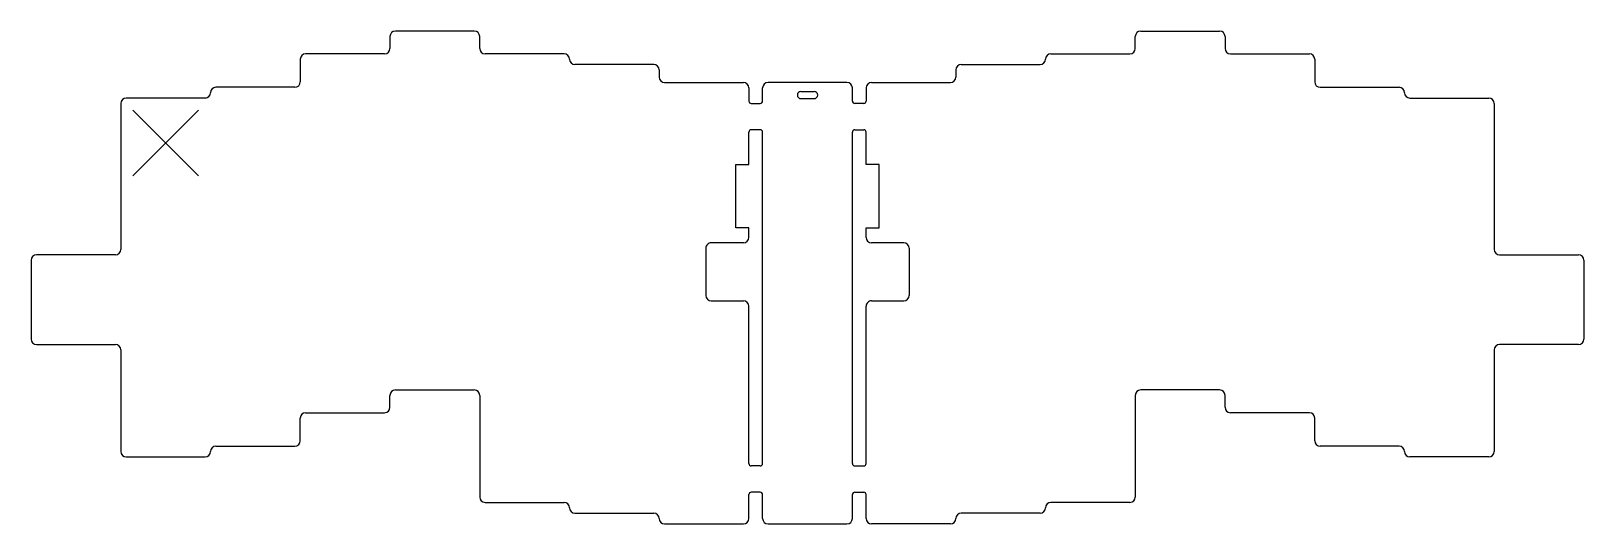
# Model space of a CAD drawing. Extents: x 48 to 378, y -144 to -40.
import ezdxf

# ---------------------------------------------------------------- set-up
doc = ezdxf.new("R2010")
doc.units = 0
doc.layers.add('BLACK', color=7, linetype='CONTINUOUS')

msp = doc.modelspace()

# ---------------------------------------------------------------- linework, layer by layer
at = {"layer": 'BLACK', "linetype": 'CONTINUOUS'}
for p, q in [((124.587, -40.894), (124.587, -43.434)), ((142.494, -39.751), (125.73, -39.751)), ((143.637, -43.434), (143.637, -40.894)), ((282.821, -43.434), (282.821, -40.894)), ((283.964, -39.751), (300.728, -39.751)), ((301.871, -40.894), (301.871, -43.434)), ((105.537, -45.72), (105.537, -50.546)), ((123.444, -44.577), (106.68, -44.577)), ((161.544, -44.577), (144.78, -44.577)), ((264.914, -44.577), (281.678, -44.577)), ((303.014, -44.577), (319.778, -44.577)), ((320.921, -45.72), (320.921, -50.546)), ((180.594, -46.863), (163.83, -46.863)), ((181.737, -48.006), (181.737, -49.53)), ((244.721, -48.006), (244.721, -49.53)), ((245.864, -46.863), (262.628, -46.863)), ((104.394, -51.689), (87.63, -51.689)), ((182.88, -50.673), (199.644, -50.673)), ((200.787, -51.816), (200.787, -54.61)), ((203.708, -54.61), (203.708, -51.816)), ((221.615, -50.673), (204.851, -50.673)), ((211.836, -52.578), (214.63, -52.578)), ((222.758, -54.61), (222.758, -51.816)), ((225.671, -51.816), (225.679, -54.61)), ((226.814, -50.673), (243.578, -50.673)), ((322.064, -51.689), (338.828, -51.689)), ((67.437, -55.118), (67.437, -86.106)), ((85.344, -53.975), (68.58, -53.975)), ((201.295, -55.118), (203.2, -55.118)), ((211.836, -54.102), (214.63, -54.102)), ((225.171, -55.118), (223.266, -55.118)), ((341.114, -53.975), (357.878, -53.975)), ((359.021, -55.118), (359.021, -86.106)), ((69.977, -56.515), (83.947, -70.485)), ((69.977, -70.485), (83.947, -56.515)), ((200.762, -68.072), (200.787, -61.214)), ((203.2, -60.706), (201.295, -60.706)), ((203.708, -131.572), (203.708, -61.214)), ((222.758, -131.572), (222.758, -61.214)), ((223.266, -60.706), (225.171, -60.706)), ((225.704, -68.072), (225.679, -61.214)), ((197.993, -68.072), (200.762, -68.072)), ((197.993, -81.534), (197.993, -68.072)), ((228.465, -68.072), (225.704, -68.072)), ((228.465, -81.534), (228.465, -68.072)), ((200.787, -81.534), (197.993, -81.534)), ((200.79, -83.566), (200.787, -81.534)), ((225.666, -83.566), (225.704, -81.534)), ((225.704, -81.534), (228.465, -81.534)), ((199.647, -84.709), (192.783, -84.709)), ((233.672, -84.709), (226.809, -84.709)), ((48.387, -88.392), (48.387, -105.156)), ((66.294, -87.249), (49.53, -87.249)), ((191.64, -85.852), (191.64, -95.885)), ((234.815, -85.852), (234.815, -95.885)), ((360.164, -87.249), (376.928, -87.249)), ((378.071, -88.392), (378.071, -105.156)), ((192.783, -97.028), (199.641, -97.028)), ((200.787, -131.572), (200.784, -98.171)), ((225.679, -131.572), (225.671, -98.171)), ((226.814, -97.028), (233.672, -97.028)), ((49.53, -106.299), (66.294, -106.299)), ((67.437, -107.442), (67.437, -129.032)), ((359.021, -107.442), (359.021, -129.032)), ((376.928, -106.299), (360.164, -106.299)), ((124.587, -119.634), (124.587, -117.094)), ((125.73, -115.951), (142.494, -115.951)), ((143.637, -117.094), (143.637, -138.684)), ((282.821, -117.094), (282.821, -138.684)), ((300.728, -115.951), (283.964, -115.951)), ((301.871, -119.634), (301.871, -117.094)), ((105.537, -126.746), (105.537, -121.92)), ((106.68, -120.777), (123.444, -120.777)), ((319.778, -120.777), (303.014, -120.777)), ((320.921, -126.746), (320.921, -121.92)), ((87.63, -127.889), (104.394, -127.889)), ((338.828, -127.889), (322.064, -127.889)), ((68.58, -130.175), (85.344, -130.175)), ((357.878, -130.175), (341.114, -130.175)), ((203.2, -132.08), (201.295, -132.08)), ((223.266, -132.08), (225.171, -132.08)), ((200.787, -143.256), (200.787, -138.176)), ((203.2, -137.668), (201.295, -137.668)), ((203.708, -143.256), (203.708, -138.176)), ((222.758, -143.256), (222.758, -138.176)), ((223.266, -137.668), (225.171, -137.668)), ((225.671, -143.256), (225.679, -138.176)), ((144.78, -139.827), (161.544, -139.827)), ((281.678, -139.827), (264.914, -139.827)), ((163.83, -142.113), (180.594, -142.113)), ((182.88, -144.399), (199.644, -144.399)), ((204.851, -144.399), (221.615, -144.399)), ((243.578, -144.399), (226.814, -144.399)), ((262.628, -142.113), (245.864, -142.113))]:
    msp.add_line(p, q, dxfattribs=at)
at = {"layer": 'BLACK'}
for centre, radius, start, end in [((125.73, -40.894), 1.143, 90, 180), ((142.494, -40.894), 1.143, 0, 90), ((283.964, -40.894), 1.143, 90, 180), ((300.728, -40.894), 1.143, 0, 90), ((106.68, -45.72), 1.143, 90, 180), ((123.444, -43.434), 1.143, -90, 0), ((144.78, -43.434), 1.143, 180, 270), ((161.544, -45.72), 1.143, 0, 90), ((163.83, -45.72), 1.143, 180, 270), ((262.628, -45.72), 1.143, -90, 0), ((264.914, -45.72), 1.143, 90, 180), ((281.678, -43.434), 1.143, -90, 0), ((303.014, -43.434), 1.143, 180, 270), ((319.778, -45.72), 1.143, 0, 90), ((180.594, -48.006), 1.143, 0, 90), ((245.864, -48.006), 1.143, 90, 180), ((87.63, -52.832), 1.143, 90, 180), ((104.394, -50.546), 1.143, -90, 0), ((182.88, -49.53), 1.143, 180, 270), ((199.644, -51.816), 1.143, 0, 90), ((204.851, -51.816), 1.143, 90, 180), ((211.836, -53.34), 0.762, 90, 180), ((214.63, -53.34), 0.762, 0, 90), ((221.615, -51.816), 1.143, 0, 90), ((226.814, -51.816), 1.143, 90, 180), ((243.578, -49.53), 1.143, -90, 0), ((322.064, -50.546), 1.143, 180, 270), ((338.828, -52.832), 1.143, 0, 90), ((68.58, -55.118), 1.143, 90, 180), ((85.344, -52.832), 1.143, -90, 0), ((201.295, -54.61), 0.508, 180, 270), ((203.2, -54.61), 0.508, -90, 0), ((211.836, -53.34), 0.762, -180, -90), ((214.63, -53.34), 0.762, -90, 0), ((223.266, -54.61), 0.508, 180, 270), ((225.171, -54.61), 0.508, -90, 0), ((341.114, -52.832), 1.143, 180, 270), ((357.878, -55.118), 1.143, 0, 90), ((201.295, -61.214), 0.508, 90, 180), ((203.2, -61.214), 0.508, 0, 90), ((223.266, -61.214), 0.508, 90, 180), ((225.171, -61.214), 0.508, 0, 90), ((192.783, -85.852), 1.143, 89.9999, 180), ((199.647, -83.566), 1.143, -90, 0), ((226.809, -83.566), 1.143, 180, 270), ((233.672, -85.852), 1.143, -0.0001, 89.9999), ((49.53, -88.392), 1.143, 90, 180), ((66.294, -86.106), 1.143, -90, 0), ((360.164, -86.106), 1.143, 180, 270), ((376.928, -88.392), 1.143, 0, 90), ((192.783, -95.885), 1.143, 180, 270), ((199.641, -98.171), 1.143, -0.0001, 89.9999), ((226.814, -98.171), 1.143, 89.9999, 180), ((233.672, -95.885), 1.143, -90.0001, -0.0001), ((49.53, -105.156), 1.143, 180, 270), ((376.928, -105.156), 1.143, -90, 0), ((66.294, -107.442), 1.143, 0, 90), ((360.164, -107.442), 1.143, 90, 180), ((125.73, -117.094), 1.143, 90, 180), ((142.494, -117.094), 1.143, 0, 90), ((283.964, -117.094), 1.143, 90, 180), ((300.728, -117.094), 1.143, 0, 90), ((106.68, -121.92), 1.143, 90, 180), ((123.444, -119.634), 1.143, -90, 0), ((303.014, -119.634), 1.143, 180, 270), ((319.778, -121.92), 1.143, 0, 90), ((87.63, -129.032), 1.143, 90, 180), ((104.394, -126.746), 1.143, -90, 0), ((322.064, -126.746), 1.143, 180, 270), ((338.828, -129.032), 1.143, 0, 90), ((68.58, -129.032), 1.143, 180, 270), ((85.344, -129.032), 1.143, -90, 0), ((201.295, -131.572), 0.508, 180, 270), ((203.2, -131.572), 0.508, -90, 0), ((223.266, -131.572), 0.508, 180, 270), ((225.171, -131.572), 0.508, -90, 0), ((341.114, -129.032), 1.143, 180, 270), ((357.878, -129.032), 1.143, -90, 0), ((201.295, -138.176), 0.508, 90, 180), ((203.2, -138.176), 0.508, 0, 90), ((223.266, -138.176), 0.508, 90, 180), ((225.171, -138.176), 0.508, 0, 90), ((144.78, -138.684), 1.143, 180, 270), ((161.544, -140.97), 1.143, 0, 90), ((163.83, -140.97), 1.143, 180, 270), ((262.628, -140.97), 1.143, -90, 0), ((264.914, -140.97), 1.143, 90, 180), ((281.678, -138.684), 1.143, -90, 0), ((180.594, -143.256), 1.143, 0, 90), ((182.88, -143.256), 1.143, 180, 270), ((199.644, -143.256), 1.143, -90, 0), ((204.851, -143.256), 1.143, 180, 270), ((221.615, -143.256), 1.143, -90, 0), ((226.814, -143.256), 1.143, 180, 270), ((243.578, -143.256), 1.143, -90, 0), ((245.864, -143.256), 1.143, 90, 180)]:
    msp.add_arc(centre, radius, start, end, dxfattribs=at)

doc.saveas('drawing.dxf')
